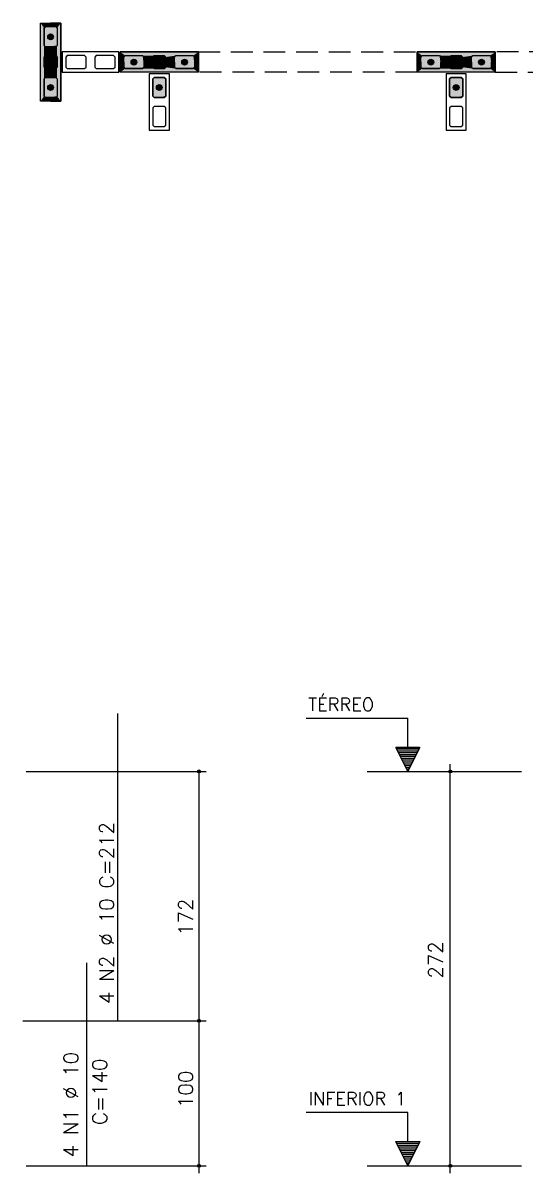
# Model space of a CAD drawing. Extents: x -1.9 to 86, y -1.6 to 60.9.
# Drawn here: x 19.33 to 26.27, y 13.66 to 29.53 of the extents above; entities that cross this region are included whole.
import ezdxf

# ---------------------------------------------------------------- set-up
doc = ezdxf.new("R2010")
doc.units = 0
doc.header["$MEASUREMENT"] = 0
doc.linetypes.add('ESTILO_TQS_0001', pattern=[0.45, 0.3, -0.15])
for name, color, linetype in [('PENA_01', 1, 'CONTINUOUS'), ('PENA_02', 2, 'CONTINUOUS'), ('PENA_03', 3, 'CONTINUOUS'), ('PENA_05', 5, 'CONTINUOUS'), ('PENA_11', 252, 'CONTINUOUS'), ('PENA_19', 240, 'CONTINUOUS')]:
    doc.layers.add(name, color=color, linetype=linetype)
doc.styles.get("Standard").update_dxf_attribs({"font": 'ROMANS.SHX'})

msp = doc.modelspace()

# ---------------------------------------------------------------- linework, layer by layer
at = {"layer": 'PENA_01', "linetype": 'ESTILO_TQS_0001'}
for p, q in [((21.755932, 29.128931), (24.775932, 29.128931)), ((21.755932, 28.848931), (21.755932, 29.128931)), ((24.775932, 29.128931), (24.775932, 28.848931)), ((25.855932, 29.128931), (25.855932, 28.848931)), ((28.875932, 29.128931), (25.855932, 29.128931)), ((24.775932, 28.848931), (21.755932, 28.848931)), ((25.855932, 28.848931), (28.875932, 28.848931))]:
    msp.add_line(p, q, dxfattribs=at)
at = {"layer": 'PENA_01', "linetype": 'Continuous'}
for p, q in [((24.087824, 19.203699), (26.218688, 19.203699)), ((24.087824, 13.763699), (26.218688, 13.763699))]:
    msp.add_line(p, q, dxfattribs=at)
for points in [[(19.785932, 29.478931), (19.805932, 29.458931), (19.805932, 29.218931), (19.785932, 29.198931), (19.645932, 29.198931), (19.625932, 29.218931), (19.625932, 29.458931), (19.645932, 29.478931), (19.785932, 29.478931)], [(19.785932, 29.078931), (19.805932, 29.058931), (19.805932, 28.918931), (19.785932, 28.898931), (19.645932, 28.898931), (19.625932, 28.918931), (19.625932, 29.058931), (19.645932, 29.078931), (19.785932, 29.078931)], [(20.205932, 29.058931), (20.185932, 29.078931), (19.945932, 29.078931), (19.925932, 29.058931), (19.925932, 28.918931), (19.945932, 28.898931), (20.185932, 28.898931), (20.205932, 28.918931), (20.205932, 29.058931)], [(20.605932, 29.058931), (20.585932, 29.078931), (20.345932, 29.078931), (20.325932, 29.058931), (20.325932, 28.918931), (20.345932, 28.898931), (20.585932, 28.898931), (20.605932, 28.918931), (20.605932, 29.058931)], [(20.725932, 29.058931), (20.745932, 29.078931), (20.985932, 29.078931), (21.005932, 29.058931), (21.005932, 28.918931), (20.985932, 28.898931), (20.745932, 28.898931), (20.725932, 28.918931), (20.725932, 29.058931)], [(21.125932, 29.058931), (21.145932, 29.078931), (21.285932, 29.078931), (21.305932, 29.058931), (21.305932, 28.918931), (21.285932, 28.898931), (21.145932, 28.898931), (21.125932, 28.918931), (21.125932, 29.058931)], [(21.425932, 29.058931), (21.445932, 29.078931), (21.685932, 29.078931), (21.705932, 29.058931), (21.705932, 28.918931), (21.685932, 28.898931), (21.445932, 28.898931), (21.425932, 28.918931), (21.425932, 29.058931)], [(24.825932, 29.058931), (24.845932, 29.078931), (25.085932, 29.078931), (25.105932, 29.058931), (25.105932, 28.918931), (25.085932, 28.898931), (24.845932, 28.898931), (24.825932, 28.918931), (24.825932, 29.058931)], [(25.225932, 29.058931), (25.245932, 29.078931), (25.385932, 29.078931), (25.405932, 29.058931), (25.405932, 28.918931), (25.385932, 28.898931), (25.245932, 28.898931), (25.225932, 28.918931), (25.225932, 29.058931)], [(25.525932, 29.058931), (25.545932, 29.078931), (25.785932, 29.078931), (25.805932, 29.058931), (25.805932, 28.918931), (25.785932, 28.898931), (25.545932, 28.898931), (25.525932, 28.918931), (25.525932, 29.058931)], [(19.785932, 28.778931), (19.805932, 28.758931), (19.805932, 28.518931), (19.785932, 28.498931), (19.645932, 28.498931), (19.625932, 28.518931), (19.625932, 28.758931), (19.645932, 28.778931), (19.785932, 28.778931)], [(21.285932, 28.498931), (21.305932, 28.518931), (21.305932, 28.758931), (21.285932, 28.778931), (21.145932, 28.778931), (21.125932, 28.758931), (21.125932, 28.518931), (21.145932, 28.498931), (21.285932, 28.498931)], [(25.385932, 28.498931), (25.405932, 28.518931), (25.405932, 28.758931), (25.385932, 28.778931), (25.245932, 28.778931), (25.225932, 28.758931), (25.225932, 28.518931), (25.245932, 28.498931), (25.385932, 28.498931)], [(21.285932, 28.098931), (21.305932, 28.118931), (21.305932, 28.358931), (21.285932, 28.378931), (21.145932, 28.378931), (21.125932, 28.358931), (21.125932, 28.118931), (21.145932, 28.098931), (21.285932, 28.098931)], [(25.385932, 28.098931), (25.405932, 28.118931), (25.405932, 28.358931), (25.385932, 28.378931), (25.245932, 28.378931), (25.225932, 28.358931), (25.225932, 28.118931), (25.245932, 28.098931), (25.385932, 28.098931)]]:
    msp.add_lwpolyline(points, dxfattribs=at)
at = {"layer": 'PENA_02', "linetype": 'Continuous'}
for p, q in [((19.575932, 28.448931), (19.575932, 29.528931)), ((19.575932, 29.528931), (19.855932, 29.528931)), ((19.855932, 29.528931), (19.855932, 28.448931)), ((20.675932, 29.128931), (21.755932, 29.128931)), ((20.675932, 28.848931), (20.675932, 29.128931)), ((21.755932, 29.128931), (21.755932, 28.848931)), ((24.775932, 29.128931), (25.855932, 29.128931)), ((24.775932, 28.848931), (24.775932, 29.128931)), ((25.855932, 29.128931), (25.855932, 28.848931)), ((21.755932, 28.848931), (20.675932, 28.848931)), ((25.855932, 28.848931), (24.775932, 28.848931)), ((19.855932, 28.448931), (19.575932, 28.448931))]:
    msp.add_line(p, q, dxfattribs=at)
for points in [[(20.655932, 29.128931), (19.875932, 29.128931), (19.875932, 28.848931), (20.655932, 28.848931), (20.655932, 29.128931)], [(21.355932, 28.048931), (21.355932, 28.828931), (21.075932, 28.828931), (21.075932, 28.048931), (21.355932, 28.048931)], [(25.455932, 28.048931), (25.455932, 28.828931), (25.175932, 28.828931), (25.175932, 28.048931), (25.455932, 28.048931)]]:
    msp.add_lwpolyline(points, dxfattribs=at)
for centre, radius in [((21.765603, 19.203699), 0.02), ((21.765603, 19.203699), 0.01), ((25.23397, 19.203699), 0.02), ((25.23397, 19.203699), 0.01), ((21.765603, 15.763699), 0.02), ((21.765603, 15.763699), 0.01), ((21.765603, 13.763699), 0.02), ((21.765603, 13.763699), 0.01), ((25.23397, 13.763699), 0.02), ((25.23397, 13.763699), 0.01)]:
    msp.add_circle(centre, radius, dxfattribs=at)
at = {"layer": 'PENA_03', "linetype": 'Continuous'}
for p, q in [((24.646823, 19.935564), (23.246823, 19.935564)), ((24.646823, 19.535564), (24.646823, 19.935564)), ((24.648223, 19.535564), (24.648223, 19.936964)), ((24.647523, 19.203699), (24.48159, 19.535564)), ((24.48159, 19.535564), (24.646823, 19.535564)), ((24.647523, 19.206821), (24.483846, 19.534173)), ((24.811199, 19.534173), (24.483846, 19.534173)), ((24.813456, 19.535564), (24.647523, 19.203699)), ((24.811199, 19.534174), (24.647523, 19.20682)), ((24.648223, 19.535564), (24.813456, 19.535564)), ((24.800692, 19.510036), (24.494353, 19.510036)), ((24.787928, 19.484508), (24.507118, 19.484508)), ((24.775164, 19.45898), (24.519882, 19.45898)), ((24.762399, 19.433452), (24.532646, 19.433452)), ((24.749635, 19.407924), (24.54541, 19.407924)), ((24.736871, 19.382396), (24.558174, 19.382396)), ((24.724107, 19.356868), (24.570938, 19.356868)), ((19.376287, 19.203699), (21.865603, 19.203699)), ((21.765603, 13.663166), (21.765603, 19.203699)), ((24.711343, 19.33134), (24.583702, 19.33134)), ((24.698579, 19.305812), (24.596466, 19.305812)), ((24.685815, 19.280284), (24.60923, 19.280284)), ((24.673051, 19.254755), (24.621994, 19.254755)), ((24.660287, 19.229227), (24.634759, 19.229227)), ((25.23397, 13.663166), (25.23397, 19.303699)), ((19.334356, 15.763699), (21.865603, 15.763699)), ((24.646823, 14.495564), (23.246823, 14.495564)), ((24.646823, 14.095564), (24.646823, 14.495564)), ((24.648223, 14.095564), (24.648223, 14.496964)), ((24.647523, 13.763699), (24.48159, 14.095564)), ((24.48159, 14.095564), (24.646823, 14.095564)), ((24.647523, 13.766821), (24.483846, 14.094173)), ((24.811199, 14.094173), (24.483846, 14.094173)), ((24.800692, 14.070036), (24.494353, 14.070036)), ((24.787928, 14.044508), (24.507118, 14.044508)), ((24.775164, 14.01898), (24.519882, 14.01898)), ((24.762399, 13.993452), (24.532646, 13.993452)), ((24.749635, 13.967924), (24.54541, 13.967924)), ((24.813456, 14.095564), (24.647523, 13.763699)), ((24.811199, 14.094174), (24.647523, 13.76682)), ((24.648223, 14.095564), (24.813456, 14.095564)), ((24.736871, 13.942396), (24.558174, 13.942396)), ((24.724107, 13.916868), (24.570938, 13.916868)), ((24.711343, 13.89134), (24.583702, 13.89134)), ((24.698579, 13.865812), (24.596466, 13.865812)), ((24.685815, 13.840284), (24.60923, 13.840284)), ((24.673051, 13.814755), (24.621994, 13.814755)), ((19.376287, 13.763699), (21.865603, 13.763699)), ((24.660287, 13.789227), (24.634759, 13.789227))]:
    msp.add_line(p, q, dxfattribs=at)
for points in [[(19.645932, 29.198931), (19.625932, 29.218931), (19.625932, 29.458931), (19.645932, 29.478931), (19.785932, 29.478931), (19.805932, 29.458931), (19.805932, 29.218931), (19.785932, 29.198931), (19.645932, 29.198931)], [(19.805932, 28.918931), (19.785932, 28.898931), (19.645932, 28.898931), (19.625932, 28.918931), (19.625932, 29.058931), (19.645932, 29.078931), (19.785932, 29.078931), (19.805932, 29.058931), (19.805932, 28.918931)], [(21.005932, 28.918931), (20.985932, 28.898931), (20.745932, 28.898931), (20.725932, 28.918931), (20.725932, 29.058931), (20.745932, 29.078931), (20.985932, 29.078931), (21.005932, 29.058931), (21.005932, 28.918931)], [(21.305932, 28.918931), (21.285932, 28.898931), (21.145932, 28.898931), (21.125932, 28.918931), (21.125932, 29.058931), (21.145932, 29.078931), (21.285932, 29.078931), (21.305932, 29.058931), (21.305932, 28.918931)], [(21.705932, 28.918931), (21.685932, 28.898931), (21.445932, 28.898931), (21.425932, 28.918931), (21.425932, 29.058931), (21.445932, 29.078931), (21.685932, 29.078931), (21.705932, 29.058931), (21.705932, 28.918931)], [(25.105932, 28.918931), (25.085932, 28.898931), (24.845932, 28.898931), (24.825932, 28.918931), (24.825932, 29.058931), (24.845932, 29.078931), (25.085932, 29.078931), (25.105932, 29.058931), (25.105932, 28.918931)], [(25.405932, 28.918931), (25.385932, 28.898931), (25.245932, 28.898931), (25.225932, 28.918931), (25.225932, 29.058931), (25.245932, 29.078931), (25.385932, 29.078931), (25.405932, 29.058931), (25.405932, 28.918931)], [(25.805932, 28.918931), (25.785932, 28.898931), (25.545932, 28.898931), (25.525932, 28.918931), (25.525932, 29.058931), (25.545932, 29.078931), (25.785932, 29.078931), (25.805932, 29.058931), (25.805932, 28.918931)], [(19.645932, 28.498931), (19.625932, 28.518931), (19.625932, 28.758931), (19.645932, 28.778931), (19.785932, 28.778931), (19.805932, 28.758931), (19.805932, 28.518931), (19.785932, 28.498931), (19.645932, 28.498931)], [(21.145932, 28.498931), (21.125932, 28.518931), (21.125932, 28.758931), (21.145932, 28.778931), (21.285932, 28.778931), (21.305932, 28.758931), (21.305932, 28.518931), (21.285932, 28.498931), (21.145932, 28.498931)], [(25.245932, 28.498931), (25.225932, 28.518931), (25.225932, 28.758931), (25.245932, 28.778931), (25.385932, 28.778931), (25.405932, 28.758931), (25.405932, 28.518931), (25.385932, 28.498931), (25.245932, 28.498931)]]:
    msp.add_lwpolyline(points, dxfattribs=at)
for centre in [(19.715932, 29.338931), (19.715932, 28.988931), (20.865932, 28.988931), (21.215932, 28.988931), (21.565932, 28.988931), (24.965932, 28.988931), (25.315932, 28.988931), (25.665932, 28.988931), (19.715932, 28.638931), (21.215932, 28.638931), (25.315932, 28.638931)]:
    msp.add_circle(centre, 0.04, dxfattribs=at)
for points in [[(19.755932, 29.338931), (19.695932, 29.373572), (19.678344, 29.352612)], [(19.755932, 29.338931), (19.678344, 29.352612), (19.678344, 29.32525)], [(19.755932, 29.338931), (19.722878, 29.378323), (19.695932, 29.373572)], [(19.755932, 29.338931), (19.746574, 29.364642), (19.722878, 29.378323)], [(19.755932, 29.338931), (19.678344, 29.32525), (19.695932, 29.30429)], [(19.755932, 29.338931), (19.695932, 29.30429), (19.722878, 29.299539)], [(19.755932, 29.338931), (19.722878, 29.299539), (19.746574, 29.313219)], [(19.755932, 29.338931), (19.746574, 29.313219), (19.755932, 29.338931)], [(19.755932, 28.988931), (19.695932, 29.023572), (19.678344, 29.002612)], [(19.755932, 28.988931), (19.678344, 29.002612), (19.678344, 28.97525)], [(19.755932, 28.988931), (19.678344, 28.97525), (19.695932, 28.95429)], [(19.755932, 28.988931), (19.722878, 29.028323), (19.695932, 29.023572)], [(19.755932, 28.988931), (19.695932, 28.95429), (19.722878, 28.949539)], [(19.755932, 28.988931), (19.746574, 29.014642), (19.722878, 29.028323)], [(19.755932, 28.988931), (19.722878, 28.949539), (19.746574, 28.963219)], [(19.755932, 28.988931), (19.746574, 28.963219), (19.755932, 28.988931)], [(20.905932, 28.988931), (20.845932, 29.023572), (20.828344, 29.002612)], [(20.905932, 28.988931), (20.828344, 29.002612), (20.828344, 28.97525)], [(20.905932, 28.988931), (20.828344, 28.97525), (20.845932, 28.95429)], [(20.905932, 28.988931), (20.872878, 29.028323), (20.845932, 29.023572)], [(20.905932, 28.988931), (20.845932, 28.95429), (20.872878, 28.949539)], [(20.905932, 28.988931), (20.896574, 29.014642), (20.872878, 29.028323)], [(20.905932, 28.988931), (20.872878, 28.949539), (20.896574, 28.963219)], [(20.905932, 28.988931), (20.896574, 28.963219), (20.905932, 28.988931)], [(21.255932, 28.988931), (21.195932, 29.023572), (21.178344, 29.002612)], [(21.255932, 28.988931), (21.178344, 29.002612), (21.178344, 28.97525)], [(21.255932, 28.988931), (21.178344, 28.97525), (21.195932, 28.95429)], [(21.255932, 28.988931), (21.222878, 29.028323), (21.195932, 29.023572)], [(21.255932, 28.988931), (21.195932, 28.95429), (21.222878, 28.949539)], [(21.255932, 28.988931), (21.246574, 29.014642), (21.222878, 29.028323)], [(21.255932, 28.988931), (21.222878, 28.949539), (21.246574, 28.963219)], [(21.255932, 28.988931), (21.246574, 28.963219), (21.255932, 28.988931)], [(21.605932, 28.988931), (21.545932, 29.023572), (21.528344, 29.002612)], [(21.605932, 28.988931), (21.528344, 29.002612), (21.528344, 28.97525)], [(21.605932, 28.988931), (21.528344, 28.97525), (21.545932, 28.95429)], [(21.605932, 28.988931), (21.572878, 29.028323), (21.545932, 29.023572)], [(21.605932, 28.988931), (21.545932, 28.95429), (21.572878, 28.949539)], [(21.605932, 28.988931), (21.596574, 29.014642), (21.572878, 29.028323)], [(21.605932, 28.988931), (21.572878, 28.949539), (21.596574, 28.963219)], [(21.605932, 28.988931), (21.596574, 28.963219), (21.605932, 28.988931)], [(25.005932, 28.988931), (24.945932, 29.023572), (24.928344, 29.002612)], [(25.005932, 28.988931), (24.928344, 29.002612), (24.928344, 28.97525)], [(25.005932, 28.988931), (24.928344, 28.97525), (24.945932, 28.95429)], [(25.005932, 28.988931), (24.972878, 29.028323), (24.945932, 29.023572)], [(25.005932, 28.988931), (24.945932, 28.95429), (24.972878, 28.949539)], [(25.005932, 28.988931), (24.996574, 29.014642), (24.972878, 29.028323)], [(25.005932, 28.988931), (24.972878, 28.949539), (24.996574, 28.963219)], [(25.005932, 28.988931), (24.996574, 28.963219), (25.005932, 28.988931)], [(25.355932, 28.988931), (25.295932, 29.023572), (25.278344, 29.002612)], [(25.355932, 28.988931), (25.278344, 29.002612), (25.278344, 28.97525)], [(25.355932, 28.988931), (25.278344, 28.97525), (25.295932, 28.95429)], [(25.355932, 28.988931), (25.322878, 29.028323), (25.295932, 29.023572)], [(25.355932, 28.988931), (25.295932, 28.95429), (25.322878, 28.949539)], [(25.355932, 28.988931), (25.346574, 29.014642), (25.322878, 29.028323)], [(25.355932, 28.988931), (25.322878, 28.949539), (25.346574, 28.963219)], [(25.355932, 28.988931), (25.346574, 28.963219), (25.355932, 28.988931)], [(25.705932, 28.988931), (25.645932, 29.023572), (25.628344, 29.002612)], [(25.705932, 28.988931), (25.628344, 29.002612), (25.628344, 28.97525)], [(25.705932, 28.988931), (25.628344, 28.97525), (25.645932, 28.95429)], [(25.705932, 28.988931), (25.672878, 29.028323), (25.645932, 29.023572)], [(25.705932, 28.988931), (25.645932, 28.95429), (25.672878, 28.949539)], [(25.705932, 28.988931), (25.696574, 29.014642), (25.672878, 29.028323)], [(25.705932, 28.988931), (25.672878, 28.949539), (25.696574, 28.963219)], [(25.705932, 28.988931), (25.696574, 28.963219), (25.705932, 28.988931)], [(19.755932, 28.638931), (19.695932, 28.673572), (19.678344, 28.652612)], [(19.755932, 28.638931), (19.678344, 28.652612), (19.678344, 28.62525)], [(19.755932, 28.638931), (19.678344, 28.62525), (19.695932, 28.60429)], [(19.755932, 28.638931), (19.722878, 28.678323), (19.695932, 28.673572)], [(19.755932, 28.638931), (19.695932, 28.60429), (19.722878, 28.599539)], [(19.755932, 28.638931), (19.746574, 28.664642), (19.722878, 28.678323)], [(19.755932, 28.638931), (19.722878, 28.599539), (19.746574, 28.613219)], [(19.755932, 28.638931), (19.746574, 28.613219), (19.755932, 28.638931)], [(21.255932, 28.638931), (21.195932, 28.673572), (21.178344, 28.652612)], [(21.255932, 28.638931), (21.178344, 28.652612), (21.178344, 28.62525)], [(21.255932, 28.638931), (21.178344, 28.62525), (21.195932, 28.60429)], [(21.255932, 28.638931), (21.222878, 28.678323), (21.195932, 28.673572)], [(21.255932, 28.638931), (21.195932, 28.60429), (21.222878, 28.599539)], [(21.255932, 28.638931), (21.246574, 28.664642), (21.222878, 28.678323)], [(21.255932, 28.638931), (21.222878, 28.599539), (21.246574, 28.613219)], [(21.255932, 28.638931), (21.246574, 28.613219), (21.255932, 28.638931)], [(25.355932, 28.638931), (25.295932, 28.673572), (25.278344, 28.652612)], [(25.355932, 28.638931), (25.278344, 28.652612), (25.278344, 28.62525)], [(25.355932, 28.638931), (25.278344, 28.62525), (25.295932, 28.60429)], [(25.355932, 28.638931), (25.322878, 28.678323), (25.295932, 28.673572)], [(25.355932, 28.638931), (25.295932, 28.60429), (25.322878, 28.599539)], [(25.355932, 28.638931), (25.346574, 28.664642), (25.322878, 28.678323)], [(25.355932, 28.638931), (25.322878, 28.599539), (25.346574, 28.613219)], [(25.355932, 28.638931), (25.346574, 28.613219), (25.355932, 28.638931)]]:
    msp.add_solid(points, dxfattribs=at)
at = {"layer": 'PENA_05', "linetype": 'Continuous'}
for p, q in [((20.641853, 15.763699), (20.641853, 20.003699)), ((20.215929, 13.763699), (20.215929, 16.563699))]:
    msp.add_line(p, q, dxfattribs=at)
at = {"layer": 'PENA_11', "linetype": 'Continuous'}
for points in [[(19.645932, 29.198931), (19.625932, 29.458931), (19.645932, 29.478931)], [(19.645932, 29.198931), (19.625932, 29.218931), (19.625932, 29.458931)], [(19.645932, 29.198931), (19.645932, 29.478931), (19.785932, 29.478931)], [(19.645932, 29.198931), (19.785932, 29.478931), (19.805932, 29.458931)], [(19.645932, 29.198931), (19.805932, 29.458931), (19.805932, 29.218931)], [(19.645932, 29.198931), (19.805932, 29.218931), (19.785932, 29.198931)], [(19.645932, 29.198931), (19.785932, 29.198931), (19.645932, 29.198931)], [(19.805932, 28.918931), (19.625932, 29.058931), (19.645932, 29.078931)], [(19.805932, 28.918931), (19.625932, 28.918931), (19.625932, 29.058931)], [(19.805932, 28.918931), (19.645932, 29.078931), (19.785932, 29.078931)], [(19.805932, 28.918931), (19.785932, 29.078931), (19.805932, 29.058931)], [(19.805932, 28.918931), (19.805932, 29.058931), (19.805932, 28.918931)], [(21.005932, 28.918931), (20.725932, 29.058931), (20.745932, 29.078931)], [(21.005932, 28.918931), (20.725932, 28.918931), (20.725932, 29.058931)], [(21.005932, 28.918931), (20.745932, 29.078931), (20.985932, 29.078931)], [(21.005932, 28.918931), (20.985932, 29.078931), (21.005932, 29.058931)], [(21.005932, 28.918931), (21.005932, 29.058931), (21.005932, 28.918931)], [(21.305932, 28.918931), (21.125932, 29.058931), (21.145932, 29.078931)], [(21.305932, 28.918931), (21.125932, 28.918931), (21.125932, 29.058931)], [(21.305932, 28.918931), (21.145932, 29.078931), (21.285932, 29.078931)], [(21.305932, 28.918931), (21.285932, 29.078931), (21.305932, 29.058931)], [(21.305932, 28.918931), (21.305932, 29.058931), (21.305932, 28.918931)], [(21.705932, 28.918931), (21.425932, 29.058931), (21.445932, 29.078931)], [(21.705932, 28.918931), (21.425932, 28.918931), (21.425932, 29.058931)], [(21.705932, 28.918931), (21.445932, 29.078931), (21.685932, 29.078931)], [(21.705932, 28.918931), (21.685932, 29.078931), (21.705932, 29.058931)], [(21.705932, 28.918931), (21.705932, 29.058931), (21.705932, 28.918931)], [(25.105932, 28.918931), (24.825932, 29.058931), (24.845932, 29.078931)], [(25.105932, 28.918931), (24.825932, 28.918931), (24.825932, 29.058931)], [(25.105932, 28.918931), (24.845932, 29.078931), (25.085932, 29.078931)], [(25.105932, 28.918931), (25.085932, 29.078931), (25.105932, 29.058931)], [(25.105932, 28.918931), (25.105932, 29.058931), (25.105932, 28.918931)], [(25.405932, 28.918931), (25.225932, 29.058931), (25.245932, 29.078931)], [(25.405932, 28.918931), (25.225932, 28.918931), (25.225932, 29.058931)], [(25.405932, 28.918931), (25.245932, 29.078931), (25.385932, 29.078931)], [(25.405932, 28.918931), (25.385932, 29.078931), (25.405932, 29.058931)], [(25.405932, 28.918931), (25.405932, 29.058931), (25.405932, 28.918931)], [(25.805932, 28.918931), (25.525932, 29.058931), (25.545932, 29.078931)], [(25.805932, 28.918931), (25.525932, 28.918931), (25.525932, 29.058931)], [(25.805932, 28.918931), (25.545932, 29.078931), (25.785932, 29.078931)], [(25.805932, 28.918931), (25.785932, 29.078931), (25.805932, 29.058931)], [(25.805932, 28.918931), (25.805932, 29.058931), (25.805932, 28.918931)], [(19.805932, 28.918931), (19.645932, 28.898931), (19.625932, 28.918931)], [(19.805932, 28.918931), (19.785932, 28.898931), (19.645932, 28.898931)], [(21.005932, 28.918931), (20.745932, 28.898931), (20.725932, 28.918931)], [(21.005932, 28.918931), (20.985932, 28.898931), (20.745932, 28.898931)], [(21.305932, 28.918931), (21.145932, 28.898931), (21.125932, 28.918931)], [(21.305932, 28.918931), (21.285932, 28.898931), (21.145932, 28.898931)], [(21.705932, 28.918931), (21.445932, 28.898931), (21.425932, 28.918931)], [(21.705932, 28.918931), (21.685932, 28.898931), (21.445932, 28.898931)], [(25.105932, 28.918931), (24.845932, 28.898931), (24.825932, 28.918931)], [(25.105932, 28.918931), (25.085932, 28.898931), (24.845932, 28.898931)], [(25.405932, 28.918931), (25.245932, 28.898931), (25.225932, 28.918931)], [(25.405932, 28.918931), (25.385932, 28.898931), (25.245932, 28.898931)], [(25.805932, 28.918931), (25.545932, 28.898931), (25.525932, 28.918931)], [(25.805932, 28.918931), (25.785932, 28.898931), (25.545932, 28.898931)], [(19.645932, 28.498931), (19.625932, 28.758931), (19.645932, 28.778931)], [(19.645932, 28.498931), (19.625932, 28.518931), (19.625932, 28.758931)], [(19.645932, 28.498931), (19.645932, 28.778931), (19.785932, 28.778931)], [(19.645932, 28.498931), (19.785932, 28.778931), (19.805932, 28.758931)], [(19.645932, 28.498931), (19.805932, 28.758931), (19.805932, 28.518931)], [(21.145932, 28.498931), (21.125932, 28.758931), (21.145932, 28.778931)], [(21.145932, 28.498931), (21.125932, 28.518931), (21.125932, 28.758931)], [(21.145932, 28.498931), (21.145932, 28.778931), (21.285932, 28.778931)], [(21.145932, 28.498931), (21.285932, 28.778931), (21.305932, 28.758931)], [(21.145932, 28.498931), (21.305932, 28.758931), (21.305932, 28.518931)], [(25.245932, 28.498931), (25.225932, 28.758931), (25.245932, 28.778931)], [(25.245932, 28.498931), (25.225932, 28.518931), (25.225932, 28.758931)], [(25.245932, 28.498931), (25.245932, 28.778931), (25.385932, 28.778931)], [(25.245932, 28.498931), (25.385932, 28.778931), (25.405932, 28.758931)], [(25.245932, 28.498931), (25.405932, 28.758931), (25.405932, 28.518931)], [(19.645932, 28.498931), (19.805932, 28.518931), (19.785932, 28.498931)], [(19.645932, 28.498931), (19.785932, 28.498931), (19.645932, 28.498931)], [(21.145932, 28.498931), (21.305932, 28.518931), (21.285932, 28.498931)], [(21.145932, 28.498931), (21.285932, 28.498931), (21.145932, 28.498931)], [(25.245932, 28.498931), (25.405932, 28.518931), (25.385932, 28.498931)], [(25.245932, 28.498931), (25.385932, 28.498931), (25.245932, 28.498931)]]:
    msp.add_solid(points, dxfattribs=at)
at = {"layer": 'PENA_19', "linetype": 'Continuous'}
for points in [[(19.715932, 29.528931), (19.715932, 29.478931), (19.645932, 29.478931), (19.625932, 29.458931), (19.625932, 29.218931), (19.645932, 29.198931), (19.715932, 29.198931), (19.715932, 29.078931), (19.645932, 29.078931), (19.625932, 29.058931), (19.625932, 28.918931), (19.645932, 28.898931), (19.715932, 28.898931), (19.715932, 28.778931), (19.645932, 28.778931), (19.625932, 28.758931), (19.625932, 28.518931), (19.645932, 28.498931), (19.715932, 28.498931), (19.715932, 28.448931), (19.575932, 28.448931), (19.575932, 29.528931), (19.715932, 29.528931)], [(19.715932, 29.528931), (19.715932, 29.478931), (19.785932, 29.478931), (19.805932, 29.458931), (19.805932, 29.218931), (19.785932, 29.198931), (19.715932, 29.198931), (19.715932, 29.078931), (19.785932, 29.078931), (19.805932, 29.058931), (19.805932, 28.918931), (19.785932, 28.898931), (19.715932, 28.898931), (19.715932, 28.778931), (19.785932, 28.778931), (19.805932, 28.758931), (19.805932, 28.518931), (19.785932, 28.498931), (19.715932, 28.498931), (19.715932, 28.448931), (19.855932, 28.448931), (19.855932, 29.528931), (19.715932, 29.528931)], [(20.675932, 28.988931), (20.725932, 28.988931), (20.725932, 29.058931), (20.745932, 29.078931), (20.985932, 29.078931), (21.005932, 29.058931), (21.005932, 28.988931), (21.125932, 28.988931), (21.125932, 29.058931), (21.145932, 29.078931), (21.285932, 29.078931), (21.305932, 29.058931), (21.305932, 28.988931), (21.425932, 28.988931), (21.425932, 29.058931), (21.445932, 29.078931), (21.685932, 29.078931), (21.705932, 29.058931), (21.705932, 28.988931), (21.755932, 28.988931), (21.755932, 29.128931), (20.675932, 29.128931), (20.675932, 28.988931)], [(24.775932, 28.988931), (24.825932, 28.988931), (24.825932, 29.058931), (24.845932, 29.078931), (25.085932, 29.078931), (25.105932, 29.058931), (25.105932, 28.988931), (25.225932, 28.988931), (25.225932, 29.058931), (25.245932, 29.078931), (25.385932, 29.078931), (25.405932, 29.058931), (25.405932, 28.988931), (25.525932, 28.988931), (25.525932, 29.058931), (25.545932, 29.078931), (25.785932, 29.078931), (25.805932, 29.058931), (25.805932, 28.988931), (25.855932, 28.988931), (25.855932, 29.128931), (24.775932, 29.128931), (24.775932, 28.988931)], [(20.675932, 28.988931), (20.725932, 28.988931), (20.725932, 28.918931), (20.745932, 28.898931), (20.985932, 28.898931), (21.005932, 28.918931), (21.005932, 28.988931), (21.125932, 28.988931), (21.125932, 28.918931), (21.145932, 28.898931), (21.285932, 28.898931), (21.305932, 28.918931), (21.305932, 28.988931), (21.425932, 28.988931), (21.425932, 28.918931), (21.445932, 28.898931), (21.685932, 28.898931), (21.705932, 28.918931), (21.705932, 28.988931), (21.755932, 28.988931), (21.755932, 28.848931), (20.675932, 28.848931), (20.675932, 28.988931)], [(24.775932, 28.988931), (24.825932, 28.988931), (24.825932, 28.918931), (24.845932, 28.898931), (25.085932, 28.898931), (25.105932, 28.918931), (25.105932, 28.988931), (25.225932, 28.988931), (25.225932, 28.918931), (25.245932, 28.898931), (25.385932, 28.898931), (25.405932, 28.918931), (25.405932, 28.988931), (25.525932, 28.988931), (25.525932, 28.918931), (25.545932, 28.898931), (25.785932, 28.898931), (25.805932, 28.918931), (25.805932, 28.988931), (25.855932, 28.988931), (25.855932, 28.848931), (24.775932, 28.848931), (24.775932, 28.988931)]]:
    msp.add_lwpolyline(points, dxfattribs=at)
for points in [[(19.645932, 29.478931), (19.625932, 29.458931), (19.575932, 29.528931)], [(19.645932, 29.478931), (19.575932, 29.528931), (19.715932, 29.528931)], [(19.575932, 29.528931), (19.625932, 29.458931), (19.575932, 28.448931)], [(19.645932, 29.478931), (19.715932, 29.528931), (19.715932, 29.478931)], [(19.715932, 29.528931), (19.785932, 29.478931), (19.855932, 29.528931)], [(19.715932, 29.528931), (19.715932, 29.478931), (19.785932, 29.478931)], [(19.855932, 29.528931), (19.785932, 29.478931), (19.805932, 29.458931)], [(19.855932, 29.528931), (19.805932, 29.458931), (19.855932, 28.448931)], [(19.575932, 28.448931), (19.625932, 29.458931), (19.625932, 28.518931)], [(19.625932, 28.518931), (19.625932, 29.458931), (19.625932, 29.218931)], [(19.855932, 28.448931), (19.805932, 29.458931), (19.805932, 29.218931)], [(19.625932, 29.218931), (19.625932, 28.518931), (19.625932, 29.058931)], [(19.645932, 29.198931), (19.625932, 29.058931), (19.625932, 29.218931)], [(19.645932, 29.078931), (19.625932, 29.058931), (19.645932, 29.198931)], [(19.645932, 29.078931), (19.645932, 29.198931), (19.715932, 29.198931)], [(19.645932, 29.078931), (19.715932, 29.198931), (19.715932, 29.078931)], [(19.785932, 29.198931), (19.715932, 29.198931), (19.785932, 29.078931)], [(19.715932, 29.198931), (19.715932, 29.078931), (19.785932, 29.078931)], [(19.805932, 29.058931), (19.805932, 29.218931), (19.785932, 29.198931)], [(19.805932, 29.058931), (19.785932, 29.198931), (19.785932, 29.078931)], [(19.855932, 28.448931), (19.805932, 29.218931), (19.805932, 29.058931)], [(19.625932, 29.058931), (19.625932, 28.518931), (19.625932, 28.918931)], [(19.805932, 28.918931), (19.855932, 28.448931), (19.805932, 29.058931)], [(21.755932, 29.128931), (20.675932, 29.128931), (20.745932, 29.078931)], [(20.675932, 29.128931), (20.675932, 28.988931), (20.725932, 28.988931)], [(20.675932, 29.128931), (20.725932, 28.988931), (20.725932, 29.058931)], [(20.675932, 29.128931), (20.725932, 29.058931), (20.745932, 29.078931)], [(21.755932, 29.128931), (20.745932, 29.078931), (20.985932, 29.078931)], [(21.755932, 29.128931), (20.985932, 29.078931), (21.145932, 29.078931)], [(21.005932, 29.058931), (21.145932, 29.078931), (20.985932, 29.078931)], [(21.005932, 29.058931), (21.125932, 29.058931), (21.145932, 29.078931)], [(21.005932, 29.058931), (21.005932, 28.988931), (21.125932, 28.988931)], [(21.005932, 29.058931), (21.125932, 28.988931), (21.125932, 29.058931)], [(21.755932, 29.128931), (21.145932, 29.078931), (21.285932, 29.078931)], [(21.755932, 29.128931), (21.285932, 29.078931), (21.305932, 29.058931)], [(21.755932, 29.128931), (21.305932, 29.058931), (21.445932, 29.078931)], [(21.305932, 29.058931), (21.425932, 29.058931), (21.445932, 29.078931)], [(21.305932, 29.058931), (21.305932, 28.988931), (21.425932, 28.988931)], [(21.305932, 29.058931), (21.425932, 28.988931), (21.425932, 29.058931)], [(21.755932, 29.128931), (21.445932, 29.078931), (21.685932, 29.078931)], [(21.755932, 29.128931), (21.685932, 29.078931), (21.705932, 29.058931)], [(21.755932, 29.128931), (21.705932, 29.058931), (21.755932, 28.988931)], [(21.755932, 28.988931), (21.705932, 29.058931), (21.705932, 28.988931)], [(25.855932, 29.128931), (24.775932, 29.128931), (24.845932, 29.078931)], [(24.775932, 29.128931), (24.775932, 28.988931), (24.825932, 28.988931)], [(24.775932, 29.128931), (24.825932, 28.988931), (24.825932, 29.058931)], [(24.775932, 29.128931), (24.825932, 29.058931), (24.845932, 29.078931)], [(25.855932, 29.128931), (24.845932, 29.078931), (25.085932, 29.078931)], [(25.855932, 29.128931), (25.085932, 29.078931), (25.245932, 29.078931)], [(25.105932, 29.058931), (25.245932, 29.078931), (25.085932, 29.078931)], [(25.105932, 29.058931), (25.225932, 29.058931), (25.245932, 29.078931)], [(25.105932, 29.058931), (25.105932, 28.988931), (25.225932, 28.988931)], [(25.105932, 29.058931), (25.225932, 28.988931), (25.225932, 29.058931)], [(25.855932, 29.128931), (25.245932, 29.078931), (25.385932, 29.078931)], [(25.855932, 29.128931), (25.385932, 29.078931), (25.405932, 29.058931)], [(25.855932, 29.128931), (25.405932, 29.058931), (25.545932, 29.078931)], [(25.405932, 29.058931), (25.525932, 29.058931), (25.545932, 29.078931)], [(25.405932, 29.058931), (25.405932, 28.988931), (25.525932, 28.988931)], [(25.405932, 29.058931), (25.525932, 28.988931), (25.525932, 29.058931)], [(25.855932, 29.128931), (25.545932, 29.078931), (25.785932, 29.078931)], [(25.855932, 29.128931), (25.785932, 29.078931), (25.805932, 29.058931)], [(25.855932, 29.128931), (25.805932, 29.058931), (25.855932, 28.988931)], [(25.855932, 28.988931), (25.805932, 29.058931), (25.805932, 28.988931)], [(19.625932, 28.518931), (19.625932, 28.758931), (19.625932, 28.918931)], [(19.645932, 28.898931), (19.625932, 28.758931), (19.625932, 28.918931)], [(19.645932, 28.898931), (19.645932, 28.778931), (19.625932, 28.758931)], [(19.715932, 28.898931), (19.645932, 28.778931), (19.645932, 28.898931)], [(19.715932, 28.898931), (19.715932, 28.778931), (19.645932, 28.778931)], [(19.715932, 28.898931), (19.785932, 28.778931), (19.785932, 28.898931)], [(19.785932, 28.778931), (19.715932, 28.898931), (19.715932, 28.778931)], [(19.785932, 28.898931), (19.805932, 28.758931), (19.805932, 28.918931)], [(19.785932, 28.778931), (19.805932, 28.758931), (19.785932, 28.898931)], [(19.805932, 28.758931), (19.855932, 28.448931), (19.805932, 28.918931)], [(20.675932, 28.848931), (20.675932, 28.988931), (20.725932, 28.988931)], [(20.675932, 28.848931), (20.725932, 28.988931), (20.725932, 28.918931)], [(20.675932, 28.848931), (20.725932, 28.918931), (20.745932, 28.898931)], [(21.755932, 28.848931), (20.675932, 28.848931), (20.745932, 28.898931)], [(21.755932, 28.848931), (20.745932, 28.898931), (20.985932, 28.898931)], [(21.005932, 28.918931), (21.145932, 28.898931), (20.985932, 28.898931)], [(21.755932, 28.848931), (20.985932, 28.898931), (21.145932, 28.898931)], [(21.005932, 28.918931), (21.005932, 28.988931), (21.125932, 28.988931)], [(21.005932, 28.918931), (21.125932, 28.988931), (21.125932, 28.918931)], [(21.005932, 28.918931), (21.125932, 28.918931), (21.145932, 28.898931)], [(21.755932, 28.848931), (21.145932, 28.898931), (21.285932, 28.898931)], [(21.755932, 28.848931), (21.285932, 28.898931), (21.305932, 28.918931)], [(21.305932, 28.918931), (21.305932, 28.988931), (21.425932, 28.988931)], [(21.305932, 28.918931), (21.425932, 28.988931), (21.425932, 28.918931)], [(21.755932, 28.848931), (21.305932, 28.918931), (21.445932, 28.898931)], [(21.305932, 28.918931), (21.425932, 28.918931), (21.445932, 28.898931)], [(21.755932, 28.848931), (21.445932, 28.898931), (21.685932, 28.898931)], [(21.755932, 28.848931), (21.685932, 28.898931), (21.705932, 28.918931)], [(21.755932, 28.848931), (21.705932, 28.918931), (21.755932, 28.988931)], [(21.755932, 28.988931), (21.705932, 28.918931), (21.705932, 28.988931)], [(24.775932, 28.848931), (24.775932, 28.988931), (24.825932, 28.988931)], [(24.775932, 28.848931), (24.825932, 28.988931), (24.825932, 28.918931)], [(24.775932, 28.848931), (24.825932, 28.918931), (24.845932, 28.898931)], [(25.855932, 28.848931), (24.775932, 28.848931), (24.845932, 28.898931)], [(25.855932, 28.848931), (24.845932, 28.898931), (25.085932, 28.898931)], [(25.105932, 28.918931), (25.245932, 28.898931), (25.085932, 28.898931)], [(25.855932, 28.848931), (25.085932, 28.898931), (25.245932, 28.898931)], [(25.105932, 28.918931), (25.105932, 28.988931), (25.225932, 28.988931)], [(25.105932, 28.918931), (25.225932, 28.988931), (25.225932, 28.918931)], [(25.105932, 28.918931), (25.225932, 28.918931), (25.245932, 28.898931)], [(25.855932, 28.848931), (25.245932, 28.898931), (25.385932, 28.898931)], [(25.855932, 28.848931), (25.385932, 28.898931), (25.405932, 28.918931)], [(25.405932, 28.918931), (25.405932, 28.988931), (25.525932, 28.988931)], [(25.405932, 28.918931), (25.525932, 28.988931), (25.525932, 28.918931)], [(25.855932, 28.848931), (25.405932, 28.918931), (25.545932, 28.898931)], [(25.405932, 28.918931), (25.525932, 28.918931), (25.545932, 28.898931)], [(25.855932, 28.848931), (25.545932, 28.898931), (25.785932, 28.898931)], [(25.855932, 28.848931), (25.785932, 28.898931), (25.805932, 28.918931)], [(25.855932, 28.848931), (25.805932, 28.918931), (25.855932, 28.988931)], [(25.855932, 28.988931), (25.805932, 28.918931), (25.805932, 28.988931)], [(19.855932, 28.448931), (19.805932, 28.758931), (19.805932, 28.518931)], [(19.645932, 28.498931), (19.575932, 28.448931), (19.625932, 28.518931)], [(19.715932, 28.448931), (19.575932, 28.448931), (19.645932, 28.498931)], [(19.715932, 28.498931), (19.715932, 28.448931), (19.645932, 28.498931)], [(19.855932, 28.448931), (19.785932, 28.498931), (19.715932, 28.498931)], [(19.855932, 28.448931), (19.715932, 28.498931), (19.715932, 28.448931)], [(19.855932, 28.448931), (19.805932, 28.518931), (19.785932, 28.498931)]]:
    msp.add_solid(points, dxfattribs=at)

# ---------------------------------------------------------------- texts
at = {"layer": 'PENA_03', "linetype": 'Continuous'}
for s, p in [('TÉRREO', (23.272529, 20.037438)), ('INFERIOR 1', (23.277095, 14.597438))]:
    msp.add_text(s, height=0.18, dxfattribs=at).set_placement(p)
for s, p in [('4 N2 %%c 10 C=212', (20.589482, 15.994028)), ('172', (21.68021, 16.935505)), ('272', (25.131666, 16.345096)), ('4 N1 %%c 10', (20.096027, 13.877364)), ('C=140', (20.494682, 14.324354)), ('100', (21.681825, 14.559946))]:
    msp.add_text(s, height=0.2, rotation=90, dxfattribs=at).set_placement(p)

doc.saveas('drawing.dxf')
